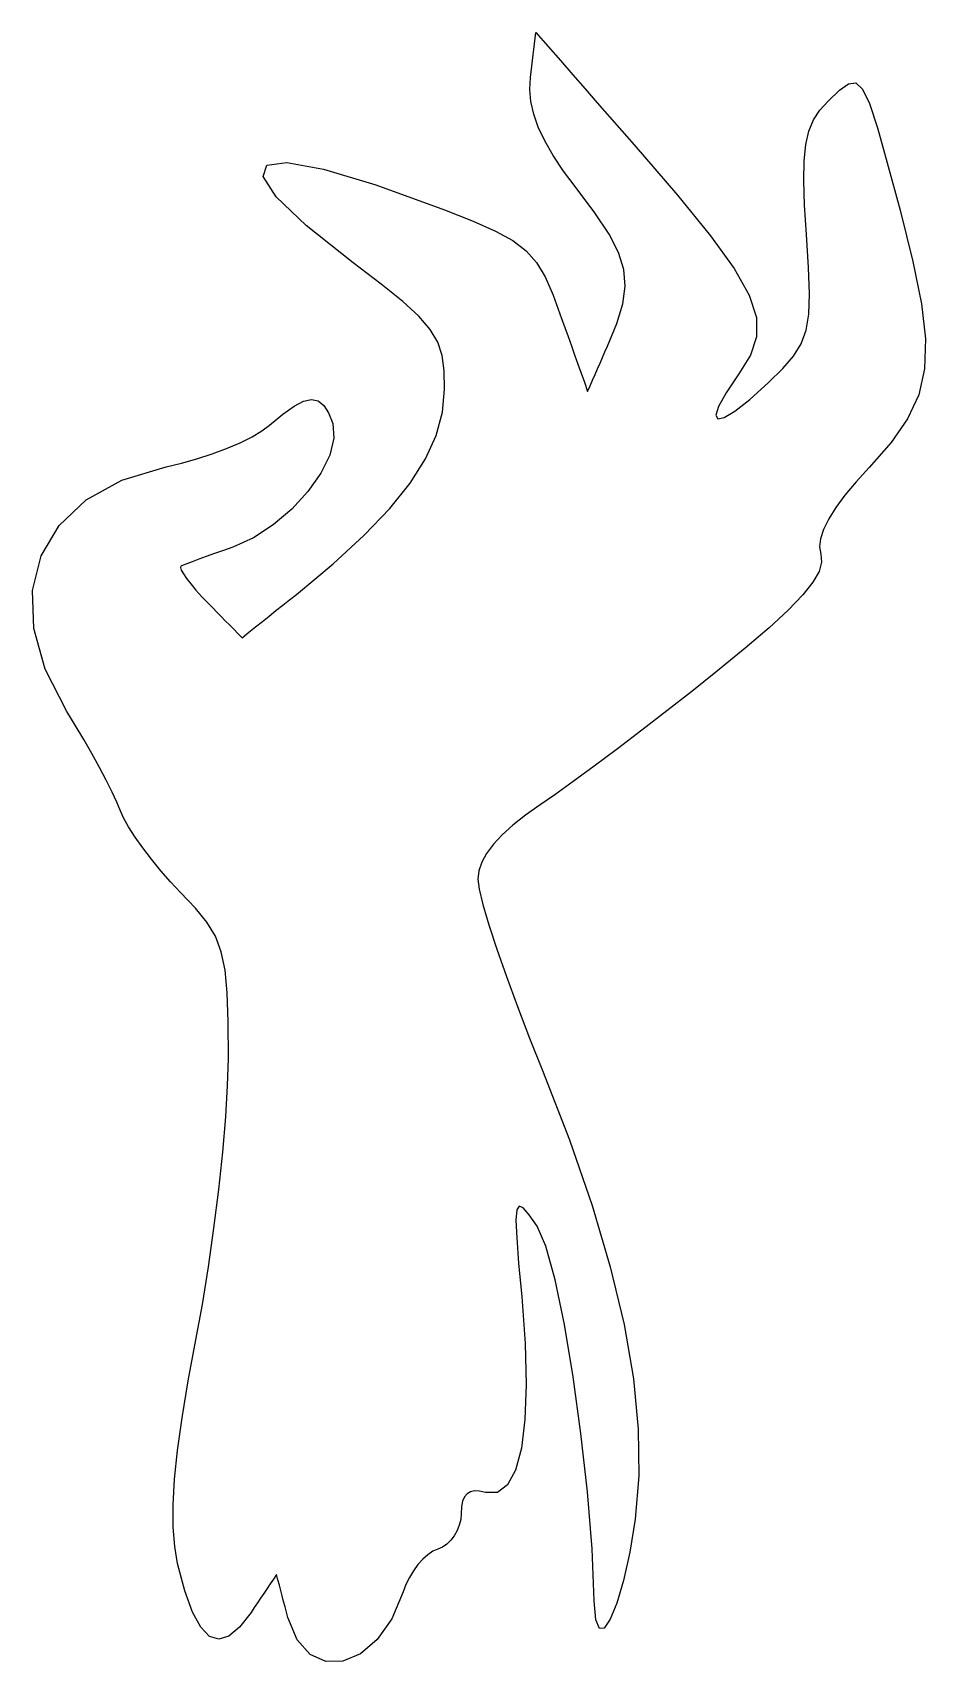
# Model space of a CAD drawing. Extents: x -17.8 to 20.2, y -30.7 to 38.5.
import ezdxf

# ---------------------------------------------------------------- set-up
doc = ezdxf.new("R2010")
doc.units = 0
doc.layers.add('Layer_1', color=7, linetype='CONTINUOUS')

msp = doc.modelspace()

# ---------------------------------------------------------------- linework, layer by layer
at = {"layer": 'Layer_1', "color": 7}
msp.add_lwpolyline([(-6.915027, -28.879262), (-6.974971, -28.649816), (-7.034915, -28.420369), (-7.094859, -28.190894), (-7.154803, -27.961448), (-7.214747, -27.731973), (-7.274691, -27.502554), (-7.334635, -27.273051), (-7.394579, -27.043633), (-7.529961, -27.245534), (-7.665343, -27.447464), (-7.800725, -27.649423), (-7.936107, -27.851381), (-8.071489, -28.053311), (-8.206871, -28.255241), (-8.342253, -28.457199), (-8.477635, -28.659129), (-8.967651, -29.292436), (-9.423085, -29.674706), (-9.846905, -29.803935), (-10.242078, -29.678177), (-10.611568, -29.295427), (-10.958338, -28.653795), (-11.28535, -27.751192), (-11.59557, -26.585727), (-11.72149, -25.865948), (-11.785826, -25.037992), (-11.787519, -24.088992), (-11.725527, -23.00602), (-11.598789, -21.776124), (-11.406252, -20.386377), (-11.146862, -18.82391), (-10.819566, -17.075798), (-10.544744, -15.572739), (-10.287996, -13.97426), (-10.054966, -12.329356), (-9.851303, -10.686992), (-9.682651, -9.096247), (-9.554656, -7.606113), (-9.472966, -6.265614), (-9.443225, -5.1238), (-9.450054, -3.568332), (-9.48961, -2.337024), (-9.580909, -1.36395), (-9.742972, -0.583126), (-9.994817, 0.071375), (-10.355463, 0.665481), (-10.843928, 1.265204), (-11.479232, 1.936413), (-11.900582, 2.384074), (-12.314011, 2.857388), (-12.709015, 3.342049), (-13.07509, 3.823689), (-13.401733, 4.288001), (-13.678441, 4.72062), (-13.894709, 5.107208), (-14.040033, 5.433428), (-14.179312, 5.773901), (-14.37823, 6.201383), (-14.627504, 6.698659), (-14.917847, 7.248512), (-15.239973, 7.833728), (-15.584596, 8.437119), (-15.94243, 9.04147), (-16.304189, 9.629565), (-17.224672, 11.427631), (-17.703846, 13.150738), (-17.755426, 14.765078), (-17.393129, 16.236926), (-16.630672, 17.532523), (-15.481768, 18.618114), (-13.960136, 19.459963), (-12.079491, 20.024311), (-11.43199, 20.172916), (-10.776739, 20.356834), (-10.13174, 20.5688), (-9.514994, 20.801554), (-8.944502, 21.047824), (-8.438266, 21.300357), (-8.014287, 21.551882), (-7.690568, 21.79514), (-7.129412, 22.265455), (-6.652791, 22.603142), (-6.250745, 22.808425), (-5.913316, 22.881541), (-5.630544, 22.822708), (-5.392471, 22.632163), (-5.189138, 22.310134), (-5.010586, 21.856851), (-4.956398, 21.234988), (-5.137441, 20.518903), (-5.519653, 19.750739), (-6.068972, 18.97265), (-6.751335, 18.226776), (-7.532678, 17.555265), (-8.378939, 17.000261), (-9.256055, 16.603916), (-9.651391, 16.466965), (-10.030335, 16.333742), (-10.383871, 16.207572), (-10.702979, 16.091745), (-10.978643, 15.989561), (-11.201845, 15.904316), (-11.363567, 15.839354), (-11.454792, 15.797946), (-11.477282, 15.740537), (-11.442011, 15.629764), (-11.353773, 15.472073), (-11.217361, 15.274057), (-11.03757, 15.042164), (-10.819192, 14.782962), (-10.567023, 14.50295), (-10.285855, 14.20862), (-10.107635, 14.027264), (-9.929415, 13.84588), (-9.751195, 13.664496), (-9.572976, 13.483112), (-9.394756, 13.301756), (-9.216536, 13.120371), (-9.038316, 12.938987), (-8.860097, 12.757631), (-8.571937, 12.988235), (-8.283778, 13.218867), (-7.995618, 13.449471), (-7.707459, 13.680074), (-7.419299, 13.910678), (-7.13114, 14.14131), (-6.84298, 14.371914), (-6.554821, 14.602518), (-4.989801, 15.905038), (-3.669248, 17.116401), (-2.582128, 18.251835), (-1.717408, 19.326681), (-1.064055, 20.356216), (-0.611034, 21.355737), (-0.347313, 22.34054), (-0.261858, 23.325919), (-0.282466, 24.099403), (-0.367163, 24.748621), (-0.550256, 25.321005), (-0.866052, 25.863966), (-1.348859, 26.424936), (-2.032983, 27.051334), (-2.952732, 27.790584), (-4.142413, 28.690106), (-6.144455, 30.276612), (-7.417369, 31.50129), (-7.970523, 32.358684), (-7.813285, 32.84335), (-6.955024, 32.949824), (-5.405108, 32.672659), (-3.172905, 32.0064), (-0.267784, 30.945595), (0.952934, 30.459241), (1.905786, 30.036853), (2.639205, 29.633535), (3.201628, 29.204391), (3.641489, 28.70453), (4.007223, 28.089057), (4.347266, 27.313079), (4.710052, 26.331699), (4.847953, 25.943386), (4.985853, 25.555074), (5.123754, 25.166764), (5.261655, 24.778449), (5.399556, 24.39014), (5.537457, 24.001824), (5.675358, 23.613515), (5.813258, 23.2252), (5.918633, 23.465193), (6.024008, 23.705186), (6.129383, 23.94518), (6.234757, 24.18517), (6.340132, 24.425163), (6.445507, 24.665157), (6.550882, 24.90515), (6.656256, 25.145141), (7.052311, 26.115316), (7.307493, 26.94902), (7.412002, 27.696029), (7.356037, 28.406105), (7.129795, 29.12902), (6.723475, 29.914544), (6.127275, 30.812442), (5.331392, 31.872483), (4.79537, 32.592621), (4.349998, 33.258307), (3.991878, 33.877768), (3.717612, 34.459242), (3.523801, 35.010946), (3.407046, 35.541115), (3.363951, 36.05798), (3.391114, 36.569761), (3.419562, 36.807951), (3.44801, 37.046141), (3.476458, 37.284331), (3.504906, 37.522521), (3.533354, 37.760711), (3.561802, 37.998901), (3.59025, 38.237088), (3.618698, 38.475281), (4.140108, 37.878756), (4.661517, 37.282231), (5.182926, 36.685704), (5.704335, 36.089179), (6.225744, 35.492655), (6.747153, 34.89613), (7.268562, 34.299603), (7.789971, 33.703078), (9.62607, 31.569811), (11.030632, 29.842046), (12.036445, 28.447919), (12.676296, 27.315576), (12.98297, 26.373157), (12.989246, 25.548795), (12.727913, 24.770634), (12.231752, 23.966812), (11.697137, 23.172526), (11.376007, 22.587722), (11.260472, 22.214666), (11.342643, 22.055626), (11.614629, 22.112874), (12.06854, 22.388673), (12.696486, 22.885288), (13.490576, 23.604997), (14.097209, 24.202033), (14.556483, 24.729746), (14.884203, 25.249758), (15.096172, 25.82369), (15.208192, 26.513168), (15.236068, 27.379813), (15.195603, 28.485249), (15.1026, 29.891102), (15.023972, 31.146765), (14.99051, 32.182933), (15.007364, 33.031183), (15.079684, 33.72311), (15.21262, 34.290289), (15.411322, 34.764318), (15.68094, 35.176772), (16.026624, 35.559242), (16.509075, 36.021779), (16.888268, 36.299709), (17.201503, 36.336451), (17.486085, 36.075429), (17.779314, 35.460066), (18.118493, 34.433782), (18.540924, 32.940008), (19.08391, 30.922159), (19.631092, 28.751605), (19.992064, 26.952621), (20.158314, 25.454371), (20.121328, 24.185994), (19.872592, 23.076655), (19.403594, 22.055496), (18.70582, 21.051674), (17.770758, 19.994339), (17.214402, 19.386588), (16.742108, 18.818404), (16.354589, 18.291063), (16.052557, 17.805844), (15.836725, 17.364028), (15.707805, 16.966865), (15.666511, 16.615657), (15.713555, 16.311681), (15.750657, 15.970675), (15.644336, 15.577313), (15.381521, 15.116896), (14.949146, 14.574634), (14.334141, 13.935824), (13.523436, 13.185706), (12.503965, 12.309547), (11.262657, 11.292672), (10.239983, 10.476937), (9.181535, 9.646611), (8.117943, 8.824836), (7.079836, 8.034755), (6.097845, 7.299453), (5.202599, 6.642073), (4.424727, 6.085785), (3.794859, 5.653703), (3.175799, 5.220604), (2.638881, 4.798061), (2.184229, 4.386158), (1.811965, 3.985092), (1.522213, 3.594976), (1.315094, 3.215952), (1.190733, 2.84816), (1.149252, 2.491798), (1.205424, 2.072331), (1.366415, 1.415713), (1.620936, 0.555386), (1.957699, -0.475374), (2.365415, -1.643209), (2.832796, -2.91479), (3.348553, -4.256813), (3.901398, -5.635892), (5.048375, -8.583449), (6.006689, -11.36314), (6.77704, -13.978352), (7.360127, -16.432444), (7.756649, -18.728858), (7.967307, -20.870953), (7.9928, -22.8622), (7.833827, -24.705901), (7.600107, -26.105526), (7.33306, -27.305253), (7.051743, -28.266981), (6.775215, -28.95264), (6.522532, -29.324186), (6.312752, -29.343659), (6.164932, -28.972734), (6.098132, -28.173453), (6.001702, -25.954904), (5.80638, -23.540888), (5.532021, -21.061538), (5.198486, -18.647126), (4.825631, -16.427985), (4.433313, -14.534246), (4.041391, -13.096239), (3.669723, -12.244182), (3.329021, -11.765476), (3.075251, -11.471655), (2.901988, -11.39252), (2.802809, -11.557704), (2.771289, -11.996955), (2.801004, -12.73999), (2.885528, -13.816442), (3.018438, -15.256114), (3.1652, -17.234745), (3.20954, -18.974053), (3.15416, -20.459501), (3.001765, -21.676528), (2.755057, -22.610514), (2.416741, -23.246925), (1.989519, -23.571227), (1.476094, -23.568405), (1.228513, -23.510323), (1.016173, -23.499599), (0.838386, -23.536542), (0.694465, -23.621886), (0.583723, -23.756252), (0.505473, -23.940176), (0.459026, -24.174336), (0.443696, -24.459267), (0.423396, -24.708131), (0.365211, -24.952338), (0.273223, -25.185707), (0.151513, -25.402031), (0.004158, -25.595071), (-0.16476, -25.758675), (-0.351161, -25.886578), (-0.550967, -25.972599), (-0.760429, -26.064773), (-0.974507, -26.210343), (-1.187182, -26.401803), (-1.392434, -26.631729), (-1.584241, -26.892728), (-1.756586, -27.177293), (-1.903447, -27.478001), (-2.018805, -27.787373), (-2.503339, -28.933534), (-3.123913, -29.813418), (-3.83072, -30.415934), (-4.573953, -30.729963), (-5.303807, -30.744356), (-5.970475, -30.448136), (-6.524149, -29.830126), (-6.915027, -28.879262)], close=True, dxfattribs=at)

doc.saveas('drawing.dxf')
